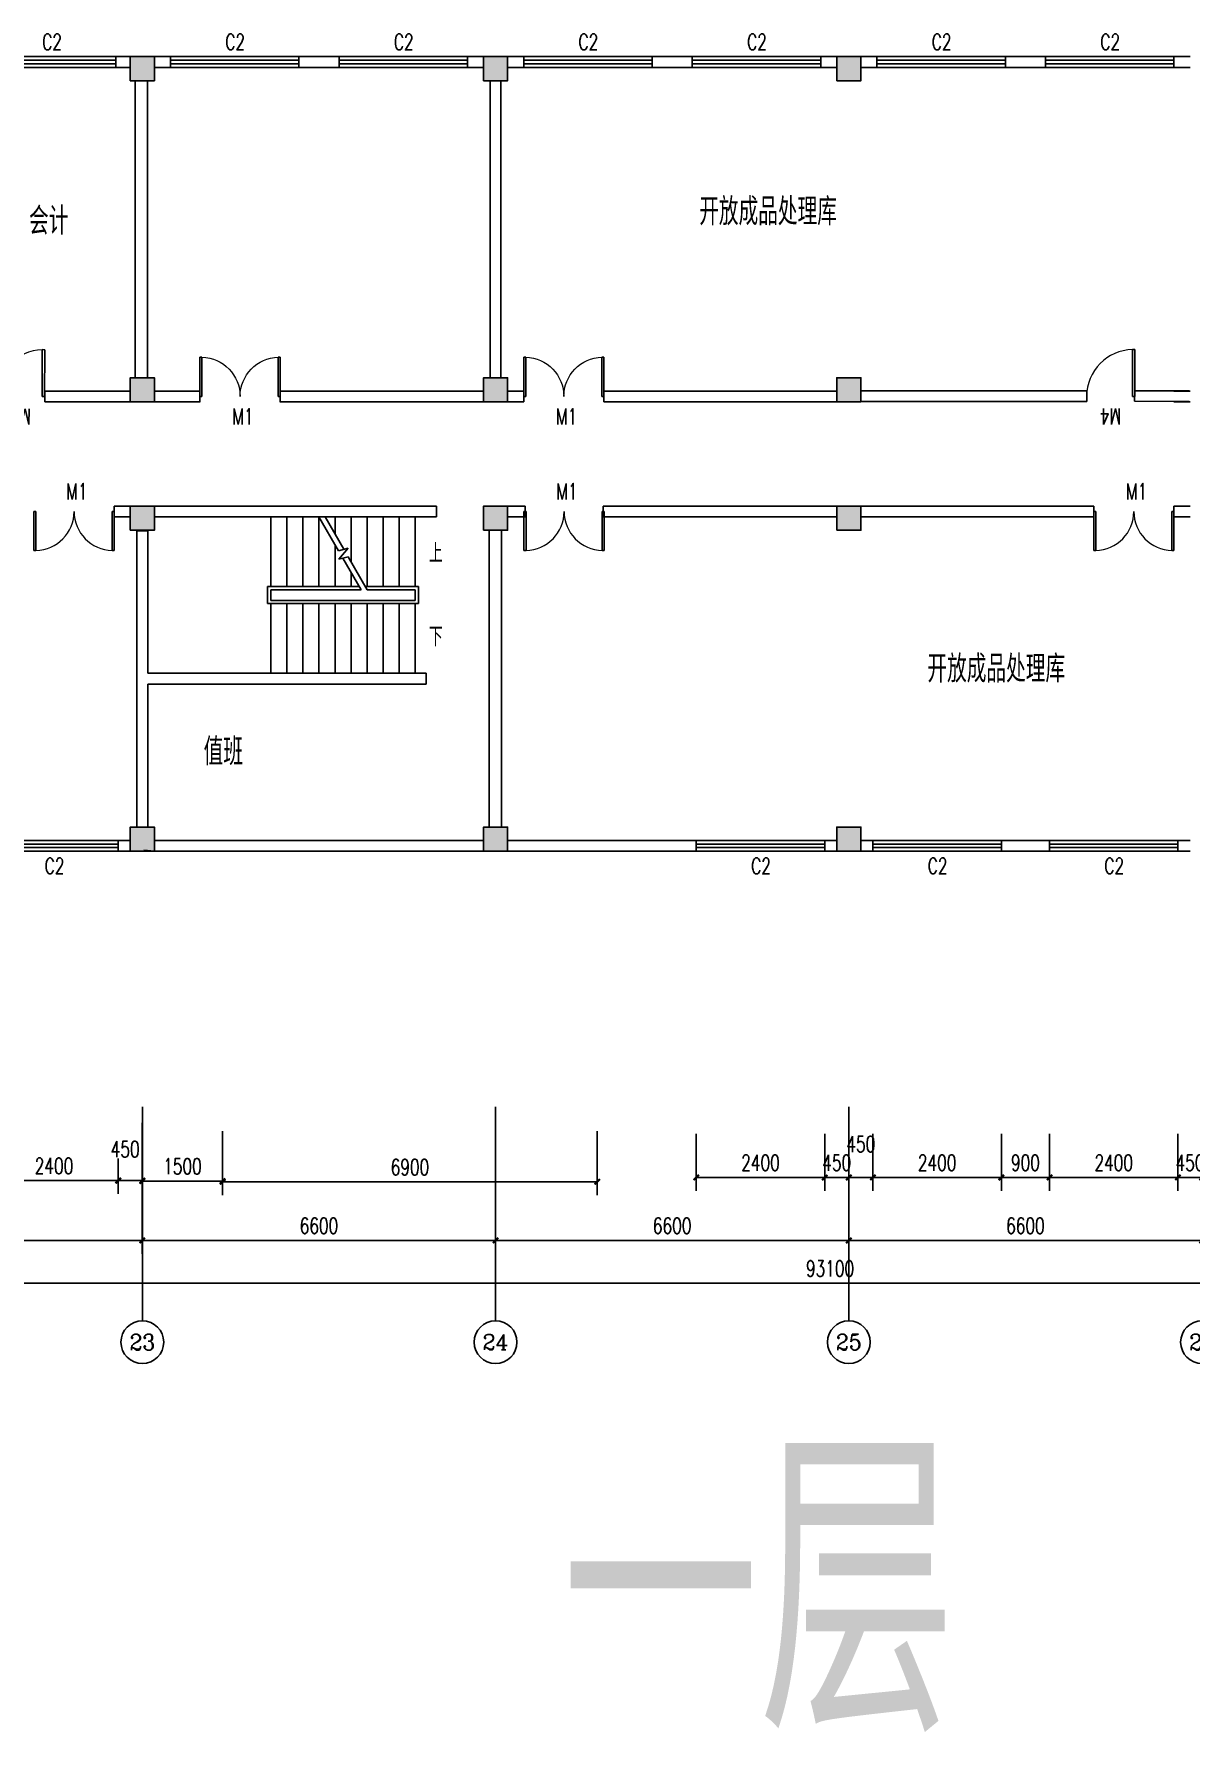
# Model space of a CAD drawing. Header units: millimetres. Extents: x 325 to 114631, y 449 to 32936.
# Drawn here: x 37800 to 59400, y 449 to 32184 of the extents above; entities that cross this region are included whole.
import ezdxf
from ezdxf.enums import TextEntityAlignment as Align

# ---------------------------------------------------------------- set-up
doc = ezdxf.new("R2010")
doc.units = ezdxf.units.MM
for name, color, linetype in [('AXIS', 3, 'Continuous'), ('AXIS_TEXT', 7, 'Continuous'), ('COLUMN', 9, 'Continuous'), ('DIM_SYMB', 3, 'Continuous'), ('PUB_DIM', 3, 'Continuous'), ('PUB_TEXT', 7, 'Continuous'), ('STAIR', 2, 'Continuous'), ('WALL', 9, 'Continuous'), ('WINDOW', 4, 'Continuous'), ('WINDOW_TEXT', 7, 'Continuous')]:
    doc.layers.add(name, color=color, linetype=linetype)
doc.styles.add('_TCH_AXIS', font='COMPLEX', dxfattribs={"bigfont": 'GBCBIG'})
doc.styles.add('_TCH_DIM', font='SIMPLEX', dxfattribs={"bigfont": 'GBCBIG'})
doc.styles.add('_TCH_DIM_T3', font='SIMPLEX', dxfattribs={"width": 0.705882, "bigfont": 'GBCBIG'})
doc.styles.add('_TCH_WINDOW', font='SIMPLEX', dxfattribs={"bigfont": 'GBCBIG'})
doc.styles.add('COMPLEX', font='COMPLEX')
doc.styles.get("Standard").update_dxf_attribs({"font": 'txt', "bigfont": 'gbcbig.shx'})
doc.dimstyles.new('_TCH_ARCH&&100', dxfattribs={"dimtxt": 297.5, "dimasz": 100, "dimexe": 250, "dimexo": 300, "dimgap": 126.25, "dimtad": 1, "dimdec": 0, "dimzin": 0, "dimdsep": 46, "dimtxsty": '_TCH_DIM_T3', "dimblk": 'ARCHTICK', "dimcen": 0.09, "dimclrt": 7, "dimazin": 2, "dimtfac": 1, "dimtdec": 0, "dimtix": 1, "dimtmove": 2, "dimatfit": 3, "dimfxl": 1, "dimtolj": 1, "dimtzin": 0, "dimarcsym": 0})

# ---------------------------------------------------------------- blocks, each defined once
blk = doc.blocks.new('_ArchTick')
at = {"color": 0, "linetype": 'ByBlock', "const_width": 0.4}
blk.add_lwpolyline([(-0.5, -0.5), (0.5, 0.5)], dxfattribs=at)
blk = doc.blocks.new('*D108')
at = {"layer": 'Defpoints', "color": 0}
for p in [(36975, 11467), (39375, 11467), (39375, 10755)]:
    blk.add_point(p, dxfattribs=at)
at = {"layer": 'PUB_DIM', "color": 0, "lineweight": -2}
for p, q in [((36975, 11167), (36975, 10505)), ((39375, 11167), (39375, 10505)), ((36975, 10755), (39375, 10755))]:
    blk.add_line(p, q, dxfattribs=at)
at = {"layer": 'PUB_DIM', "color": 0, "lineweight": -2, "xscale": 100, "yscale": 100, "zscale": 100, "rotation": 180}
blk.add_blockref('_ArchTick', (36975, 10755), dxfattribs=at)
at = {"layer": 'PUB_DIM', "color": 0, "lineweight": -2, "xscale": 100, "yscale": 100, "zscale": 100}
blk.add_blockref('_ArchTick', (39375, 10755), dxfattribs=at)
at = {"layer": 'PUB_DIM', "color": 7, "insert": (38175, 11030), "char_height": 297.5, "attachment_point": 5, "style": '_TCH_DIM_T3'}
blk.add_mtext('\\A1;2400', dxfattribs=at)
blk = doc.blocks.new('*D109')
at = {"layer": 'Defpoints', "color": 0}
for p in [(39375, 11467), (39825, 11467), (39825, 10755)]:
    blk.add_point(p, dxfattribs=at)
at = {"layer": 'PUB_DIM', "color": 0, "lineweight": -2}
for p, q in [((39375, 11167), (39375, 10505)), ((39825, 11167), (39825, 10505)), ((39375, 10755), (39825, 10755))]:
    blk.add_line(p, q, dxfattribs=at)
at = {"layer": 'PUB_DIM', "color": 0, "lineweight": -2, "xscale": 100, "yscale": 100, "zscale": 100, "rotation": 180}
blk.add_blockref('_ArchTick', (39375, 10755), dxfattribs=at)
at = {"layer": 'PUB_DIM', "color": 0, "lineweight": -2, "xscale": 100, "yscale": 100, "zscale": 100}
blk.add_blockref('_ArchTick', (39825, 10755), dxfattribs=at)
at = {"layer": 'PUB_DIM', "color": 7, "insert": (39504, 11342), "char_height": 297.5, "attachment_point": 5, "style": '_TCH_DIM_T3'}
blk.add_mtext('\\A1;450', dxfattribs=at)
blk = doc.blocks.new('*D116')
at = {"layer": 'Defpoints', "color": 0}
for p in [(50175, 11929), (52575, 11929), (52575, 10813)]:
    blk.add_point(p, dxfattribs=at)
at = {"layer": 'PUB_DIM', "color": 0, "lineweight": -2}
for p, q in [((50175, 11629), (50175, 10563)), ((52575, 11629), (52575, 10563)), ((50175, 10813), (52575, 10813))]:
    blk.add_line(p, q, dxfattribs=at)
at = {"layer": 'PUB_DIM', "color": 0, "lineweight": -2, "xscale": 100, "yscale": 100, "zscale": 100, "rotation": 180}
blk.add_blockref('_ArchTick', (50175, 10813), dxfattribs=at)
at = {"layer": 'PUB_DIM', "color": 0, "lineweight": -2, "xscale": 100, "yscale": 100, "zscale": 100}
blk.add_blockref('_ArchTick', (52575, 10813), dxfattribs=at)
at = {"layer": 'PUB_DIM', "color": 7, "insert": (51375, 11088), "char_height": 297.5, "attachment_point": 5, "style": '_TCH_DIM_T3'}
blk.add_mtext('\\A1;2400', dxfattribs=at)
blk = doc.blocks.new('*D117')
at = {"layer": 'Defpoints', "color": 0}
for p in [(52575, 11929), (53025, 11929), (53025, 10813)]:
    blk.add_point(p, dxfattribs=at)
at = {"layer": 'PUB_DIM', "color": 0, "lineweight": -2}
for p, q in [((52575, 11629), (52575, 10563)), ((53025, 11629), (53025, 10563)), ((52575, 10813), (52475, 10813)), ((52575, 10813), (53025, 10813)), ((53025, 10813), (53125, 10813))]:
    blk.add_line(p, q, dxfattribs=at)
at = {"layer": 'PUB_DIM', "color": 0, "lineweight": -2, "xscale": 100, "yscale": 100, "zscale": 100}
blk.add_blockref('_ArchTick', (52575, 10813), dxfattribs=at)
at = {"layer": 'PUB_DIM', "color": 0, "lineweight": -2, "xscale": 100, "yscale": 100, "zscale": 100, "rotation": 180}
blk.add_blockref('_ArchTick', (53025, 10813), dxfattribs=at)
at = {"layer": 'PUB_DIM', "color": 7, "insert": (52800, 11088), "char_height": 297.5, "attachment_point": 5, "style": '_TCH_DIM_T3'}
blk.add_mtext('\\A1;450', dxfattribs=at)
blk = doc.blocks.new('*D118')
at = {"layer": 'Defpoints', "color": 0}
for p in [(53025, 11929), (53475, 11929), (53475, 10813)]:
    blk.add_point(p, dxfattribs=at)
at = {"layer": 'PUB_DIM', "color": 0, "lineweight": -2}
for p, q in [((53025, 11629), (53025, 10563)), ((53475, 11629), (53475, 10563)), ((53025, 10813), (53475, 10813))]:
    blk.add_line(p, q, dxfattribs=at)
at = {"layer": 'PUB_DIM', "color": 0, "lineweight": -2, "xscale": 100, "yscale": 100, "zscale": 100, "rotation": 180}
blk.add_blockref('_ArchTick', (53025, 10813), dxfattribs=at)
at = {"layer": 'PUB_DIM', "color": 0, "lineweight": -2, "xscale": 100, "yscale": 100, "zscale": 100}
blk.add_blockref('_ArchTick', (53475, 10813), dxfattribs=at)
at = {"layer": 'PUB_DIM', "color": 7, "insert": (53250, 11438), "char_height": 297.5, "attachment_point": 5, "style": '_TCH_DIM_T3'}
blk.add_mtext('\\A1;450', dxfattribs=at)
blk = doc.blocks.new('*D119')
at = {"layer": 'Defpoints', "color": 0}
for p in [(53475, 11929), (55875, 11929), (55875, 10813)]:
    blk.add_point(p, dxfattribs=at)
at = {"layer": 'PUB_DIM', "color": 0, "lineweight": -2}
for p, q in [((53475, 11629), (53475, 10563)), ((55875, 11629), (55875, 10563)), ((53475, 10813), (55875, 10813))]:
    blk.add_line(p, q, dxfattribs=at)
at = {"layer": 'PUB_DIM', "color": 0, "lineweight": -2, "xscale": 100, "yscale": 100, "zscale": 100, "rotation": 180}
blk.add_blockref('_ArchTick', (53475, 10813), dxfattribs=at)
at = {"layer": 'PUB_DIM', "color": 0, "lineweight": -2, "xscale": 100, "yscale": 100, "zscale": 100}
blk.add_blockref('_ArchTick', (55875, 10813), dxfattribs=at)
at = {"layer": 'PUB_DIM', "color": 7, "insert": (54675, 11088), "char_height": 297.5, "attachment_point": 5, "style": '_TCH_DIM_T3'}
blk.add_mtext('\\A1;2400', dxfattribs=at)
blk = doc.blocks.new('*D120')
at = {"layer": 'Defpoints', "color": 0}
for p in [(55875, 11929), (56775, 11929), (56775, 10813)]:
    blk.add_point(p, dxfattribs=at)
at = {"layer": 'PUB_DIM', "color": 0, "lineweight": -2}
for p, q in [((55875, 11629), (55875, 10563)), ((56775, 11629), (56775, 10563)), ((55875, 10813), (56775, 10813))]:
    blk.add_line(p, q, dxfattribs=at)
at = {"layer": 'PUB_DIM', "color": 0, "lineweight": -2, "xscale": 100, "yscale": 100, "zscale": 100, "rotation": 180}
blk.add_blockref('_ArchTick', (55875, 10813), dxfattribs=at)
at = {"layer": 'PUB_DIM', "color": 0, "lineweight": -2, "xscale": 100, "yscale": 100, "zscale": 100}
blk.add_blockref('_ArchTick', (56775, 10813), dxfattribs=at)
at = {"layer": 'PUB_DIM', "color": 7, "insert": (56325, 11088), "char_height": 297.5, "attachment_point": 5, "style": '_TCH_DIM_T3'}
blk.add_mtext('\\A1;900', dxfattribs=at)
blk = doc.blocks.new('*D121')
at = {"layer": 'Defpoints', "color": 0}
for p in [(56775, 11929), (59175, 11929), (59175, 10813)]:
    blk.add_point(p, dxfattribs=at)
at = {"layer": 'PUB_DIM', "color": 0, "lineweight": -2}
for p, q in [((56775, 11629), (56775, 10563)), ((59175, 11629), (59175, 10563)), ((56775, 10813), (59175, 10813))]:
    blk.add_line(p, q, dxfattribs=at)
at = {"layer": 'PUB_DIM', "color": 0, "lineweight": -2, "xscale": 100, "yscale": 100, "zscale": 100, "rotation": 180}
blk.add_blockref('_ArchTick', (56775, 10813), dxfattribs=at)
at = {"layer": 'PUB_DIM', "color": 0, "lineweight": -2, "xscale": 100, "yscale": 100, "zscale": 100}
blk.add_blockref('_ArchTick', (59175, 10813), dxfattribs=at)
at = {"layer": 'PUB_DIM', "color": 7, "insert": (57975, 11088), "char_height": 297.5, "attachment_point": 5, "style": '_TCH_DIM_T3'}
blk.add_mtext('\\A1;2400', dxfattribs=at)
blk = doc.blocks.new('*D122')
at = {"layer": 'Defpoints', "color": 0}
for p in [(59175, 11929), (59625, 11929), (59625, 10813)]:
    blk.add_point(p, dxfattribs=at)
at = {"layer": 'PUB_DIM', "color": 0, "lineweight": -2}
for p, q in [((59175, 11629), (59175, 10563)), ((59625, 11629), (59625, 10563)), ((59175, 10813), (59075, 10813)), ((59175, 10813), (59625, 10813)), ((59625, 10813), (59725, 10813))]:
    blk.add_line(p, q, dxfattribs=at)
at = {"layer": 'PUB_DIM', "color": 0, "lineweight": -2, "xscale": 100, "yscale": 100, "zscale": 100}
blk.add_blockref('_ArchTick', (59175, 10813), dxfattribs=at)
at = {"layer": 'PUB_DIM', "color": 0, "lineweight": -2, "xscale": 100, "yscale": 100, "zscale": 100, "rotation": 180}
blk.add_blockref('_ArchTick', (59625, 10813), dxfattribs=at)
at = {"layer": 'PUB_DIM', "color": 7, "insert": (59400, 11088), "char_height": 297.5, "attachment_point": 5, "style": '_TCH_DIM_T3'}
blk.add_mtext('\\A1;450', dxfattribs=at)
blk = doc.blocks.new('*D143')
at = {"layer": 'Defpoints', "color": 0}
for p in [(41325, 11978), (48325, 11978), (48325, 10731)]:
    blk.add_point(p, dxfattribs=at)
at = {"layer": 'PUB_DIM', "color": 0, "lineweight": -2}
for p, q in [((41325, 11678), (41325, 10481)), ((48325, 11678), (48325, 10481)), ((41325, 10731), (48325, 10731))]:
    blk.add_line(p, q, dxfattribs=at)
at = {"layer": 'PUB_DIM', "color": 0, "lineweight": -2, "xscale": 100, "yscale": 100, "zscale": 100, "rotation": 180}
blk.add_blockref('_ArchTick', (41325, 10731), dxfattribs=at)
at = {"layer": 'PUB_DIM', "color": 0, "lineweight": -2, "xscale": 100, "yscale": 100, "zscale": 100}
blk.add_blockref('_ArchTick', (48325, 10731), dxfattribs=at)
at = {"layer": 'PUB_DIM', "color": 7, "insert": (44825, 11006), "char_height": 297.5, "attachment_point": 5, "style": '_TCH_DIM_T3'}
blk.add_mtext('\\A1;6900', dxfattribs=at)
blk = doc.blocks.new('*D144')
at = {"layer": 'Defpoints', "color": 0}
for p in [(39825, 11847), (41325, 11847), (41325, 10747)]:
    blk.add_point(p, dxfattribs=at)
at = {"layer": 'PUB_DIM', "color": 0, "lineweight": -2}
for p, q in [((39825, 11547), (39825, 10497)), ((41325, 11547), (41325, 10497)), ((39825, 10747), (41325, 10747))]:
    blk.add_line(p, q, dxfattribs=at)
at = {"layer": 'PUB_DIM', "color": 0, "lineweight": -2, "xscale": 100, "yscale": 100, "zscale": 100, "rotation": 180}
blk.add_blockref('_ArchTick', (39825, 10747), dxfattribs=at)
at = {"layer": 'PUB_DIM', "color": 0, "lineweight": -2, "xscale": 100, "yscale": 100, "zscale": 100}
blk.add_blockref('_ArchTick', (41325, 10747), dxfattribs=at)
at = {"layer": 'PUB_DIM', "color": 7, "insert": (40575, 11022), "char_height": 297.5, "attachment_point": 5, "style": '_TCH_DIM_T3'}
blk.add_mtext('\\A1;1500', dxfattribs=at)
blk = doc.blocks.new('*D158')
at = {"layer": 'AXIS', "color": 0, "lineweight": -2}
for p, q in [((33225, 11836), (33225, 9386)), ((39825, 11836), (39825, 9386)), ((33225, 9636), (39825, 9636))]:
    blk.add_line(p, q, dxfattribs=at)
at = {"layer": 'Defpoints', "color": 0}
for p in [(33225, 12136), (39825, 12136), (39825, 9636)]:
    blk.add_point(p, dxfattribs=at)
at = {"layer": 'AXIS', "color": 0, "lineweight": -2, "xscale": 100, "yscale": 100, "zscale": 100, "rotation": 180}
blk.add_blockref('_ArchTick', (33225, 9636), dxfattribs=at)
at = {"layer": 'AXIS', "color": 0, "lineweight": -2, "xscale": 100, "yscale": 100, "zscale": 100}
blk.add_blockref('_ArchTick', (39825, 9636), dxfattribs=at)
at = {"layer": 'AXIS', "color": 7, "insert": (36525, 9911), "char_height": 297.5, "attachment_point": 5, "style": '_TCH_DIM_T3'}
blk.add_mtext('\\A1;6600', dxfattribs=at)
blk = doc.blocks.new('*D159')
at = {"layer": 'AXIS', "color": 0, "lineweight": -2}
for p, q in [((39825, 11836), (39825, 9386)), ((46425, 11836), (46425, 9386)), ((39825, 9636), (46425, 9636))]:
    blk.add_line(p, q, dxfattribs=at)
at = {"layer": 'Defpoints', "color": 0}
for p in [(39825, 12136), (46425, 12136), (46425, 9636)]:
    blk.add_point(p, dxfattribs=at)
at = {"layer": 'AXIS', "color": 0, "lineweight": -2, "xscale": 100, "yscale": 100, "zscale": 100, "rotation": 180}
blk.add_blockref('_ArchTick', (39825, 9636), dxfattribs=at)
at = {"layer": 'AXIS', "color": 0, "lineweight": -2, "xscale": 100, "yscale": 100, "zscale": 100}
blk.add_blockref('_ArchTick', (46425, 9636), dxfattribs=at)
at = {"layer": 'AXIS', "color": 7, "insert": (43125, 9911), "char_height": 297.5, "attachment_point": 5, "style": '_TCH_DIM_T3'}
blk.add_mtext('\\A1;6600', dxfattribs=at)
blk = doc.blocks.new('*D160')
at = {"layer": 'AXIS', "color": 0, "lineweight": -2}
for p, q in [((46425, 11836), (46425, 9386)), ((53025, 11836), (53025, 9386)), ((46425, 9636), (53025, 9636))]:
    blk.add_line(p, q, dxfattribs=at)
at = {"layer": 'Defpoints', "color": 0}
for p in [(46425, 12136), (53025, 12136), (53025, 9636)]:
    blk.add_point(p, dxfattribs=at)
at = {"layer": 'AXIS', "color": 0, "lineweight": -2, "xscale": 100, "yscale": 100, "zscale": 100, "rotation": 180}
blk.add_blockref('_ArchTick', (46425, 9636), dxfattribs=at)
at = {"layer": 'AXIS', "color": 0, "lineweight": -2, "xscale": 100, "yscale": 100, "zscale": 100}
blk.add_blockref('_ArchTick', (53025, 9636), dxfattribs=at)
at = {"layer": 'AXIS', "color": 7, "insert": (49725, 9911), "char_height": 297.5, "attachment_point": 5, "style": '_TCH_DIM_T3'}
blk.add_mtext('\\A1;6600', dxfattribs=at)
blk = doc.blocks.new('*D161')
at = {"layer": 'AXIS', "color": 0, "lineweight": -2}
for p, q in [((53025, 11836), (53025, 9386)), ((59625, 11836), (59625, 9386)), ((53025, 9636), (59625, 9636))]:
    blk.add_line(p, q, dxfattribs=at)
at = {"layer": 'Defpoints', "color": 0}
for p in [(53025, 12136), (59625, 12136), (59625, 9636)]:
    blk.add_point(p, dxfattribs=at)
at = {"layer": 'AXIS', "color": 0, "lineweight": -2, "xscale": 100, "yscale": 100, "zscale": 100, "rotation": 180}
blk.add_blockref('_ArchTick', (53025, 9636), dxfattribs=at)
at = {"layer": 'AXIS', "color": 0, "lineweight": -2, "xscale": 100, "yscale": 100, "zscale": 100}
blk.add_blockref('_ArchTick', (59625, 9636), dxfattribs=at)
at = {"layer": 'AXIS', "color": 7, "insert": (56325, 9911), "char_height": 297.5, "attachment_point": 5, "style": '_TCH_DIM_T3'}
blk.add_mtext('\\A1;6600', dxfattribs=at)
blk = doc.blocks.new('*D168')
at = {"layer": 'AXIS', "color": 0, "lineweight": -2}
for p, q in [((6125, 11836), (6125, 8586)), ((99225, 11836), (99225, 8586)), ((6125, 8836), (99225, 8836))]:
    blk.add_line(p, q, dxfattribs=at)
at = {"layer": 'Defpoints', "color": 0}
for p in [(6125, 12136), (99225, 12136), (99225, 8836)]:
    blk.add_point(p, dxfattribs=at)
at = {"layer": 'AXIS', "color": 0, "lineweight": -2, "xscale": 100, "yscale": 100, "zscale": 100, "rotation": 180}
blk.add_blockref('_ArchTick', (6125, 8836), dxfattribs=at)
at = {"layer": 'AXIS', "color": 0, "lineweight": -2, "xscale": 100, "yscale": 100, "zscale": 100}
blk.add_blockref('_ArchTick', (99225, 8836), dxfattribs=at)
at = {"layer": 'AXIS', "color": 7, "insert": (52675, 9111), "char_height": 297.5, "attachment_point": 5, "style": '_TCH_DIM_T3'}
blk.add_mtext('\\A1;93100', dxfattribs=at)
blk = doc.blocks.new('_FZHK')
blk.add_lwpolyline([(-0.5, -0.5), (0.5, -0.5), (0.5, 0.5), (-0.5, 0.5)], close=True)
blk = doc.blocks.new('_AXISO')
blk.add_circle((0, 0), 0.5)
at = {"layer": 'AXIS_TEXT', "style": 'COMPLEX', "width": 1.041667}
blk.add_attdef('A', text='', height=0.56, dxfattribs=at).set_placement((-0.25, -0.28), (0.25, -0.28), align=Align.FIT)
blk = doc.blocks.new('$DorLib2D$00000002')
for p, q in [((-0.5, 0), (-0.5, 0.4875)), ((-0.475, 0.4875), (-0.5, 0.4875)), ((-0.475, 0), (-0.475, 0.4875)), ((0.475, 0), (0.475, 0.4875)), ((0.475, 0.4875), (0.5, 0.4875)), ((0.5, 0), (0.5, 0.4875)), ((-0.5, 0), (-0.475, 0)), ((0.5, 0), (0.475, 0))]:
    blk.add_line(p, q)
at = {"lineweight": 13}
for centre, start, end in [((-0.4875, 0), 0, 88.53072), ((0.4875, 0), 91.46928, 180)]:
    blk.add_arc(centre, 0.4875, start, end, dxfattribs=at)
blk = doc.blocks.new('$TCHSYS$WIN2D')
for p, q in [((-0.5, 0.5), (0.5, 0.5)), ((-0.5, 0.5), (-0.5, -0.5)), ((0.5, 0.5), (0.5, -0.5)), ((0.5, 0.167), (-0.5, 0.167)), ((0.5, -0.167), (-0.5, -0.167)), ((-0.5, -0.5), (0.5, -0.5))]:
    blk.add_line(p, q)
blk = doc.blocks.new('$DorLib2D$00000001')
for p, q in [((0.45, 0.975), (0.5, 0.975)), ((0.45, 0), (0.45, 0.975)), ((0.5, 0), (0.5, 0.975)), ((0.5, 0), (0.45, 0))]:
    blk.add_line(p, q)
at = {"lineweight": 13}
blk.add_arc((0.475, 0), 0.975, 91.4693, 180, dxfattribs=at)

msp = doc.modelspace()

# ---------------------------------------------------------------- hatches: boundary and pattern name
h = msp.add_hatch(color=256)
h.paths.add_polyline_path([(39825.4, 31760.6), (39600.4, 31760.6), (39600.4, 31535.6), (39825.4, 31535.6)])
h.paths.add_polyline_path([(39825.4, 31535.6), (40050.4, 31535.6), (40050.4, 31760.6), (39825.4, 31760.6)])
h.paths.add_polyline_path([(39825.4, 31310.6), (40050.4, 31310.6), (40050.4, 31535.6), (39825.4, 31535.6)])
h.paths.add_polyline_path([(39825.4, 31535.6), (39600.4, 31535.6), (39600.4, 31310.6), (39825.4, 31310.6)])
h.paths.add_polyline_path([(39825.4, 25535.6), (39600.4, 25535.6), (39600.4, 25310.6), (39825.4, 25310.6)])
h.paths.add_polyline_path([(39825.4, 25535.6), (39825.4, 25310.6), (40050.4, 25310.6), (40050.4, 25535.6)])
h.paths.add_polyline_path([(40050.4, 25535.6), (40050.4, 25760.6), (39825.4, 25760.6), (39825.4, 25535.6)])
h.paths.add_polyline_path([(39825.4, 25760.6), (39600.4, 25760.6), (39600.4, 25535.6), (39825.4, 25535.6)])
h.paths.add_polyline_path([(39825.4, 17360.6), (39825.4, 16910.6), (40050.4, 16910.6), (40050.4, 17360.6)])
h.paths.add_polyline_path([(39600.4, 17360.6), (39600.4, 16910.6), (39825.4, 16910.6), (39825.4, 17360.6)])
h = msp.add_hatch(color=256)
h.paths.add_polyline_path([(46425.4, 31760.6), (46200.4, 31760.6), (46200.4, 31535.6), (46425.4, 31535.6)])
h.paths.add_polyline_path([(46425.4, 31535.6), (46650.4, 31535.6), (46650.4, 31760.6), (46425.4, 31760.6)])
h.paths.add_polyline_path([(46425.4, 31310.6), (46650.4, 31310.6), (46650.4, 31535.6), (46425.4, 31535.6)])
h.paths.add_polyline_path([(46425.4, 31535.6), (46200.4, 31535.6), (46200.4, 31310.6), (46425.4, 31310.6)])
h.paths.add_polyline_path([(46425.4, 25535.6), (46200.4, 25535.6), (46200.4, 25310.6), (46425.4, 25310.6)])
h.paths.add_polyline_path([(46425.4, 25535.6), (46425.4, 25310.6), (46650.4, 25310.6), (46650.4, 25535.6)])
h.paths.add_polyline_path([(46650.4, 25535.6), (46650.4, 25760.6), (46425.4, 25760.6), (46425.4, 25535.6)])
h.paths.add_polyline_path([(46425.4, 25760.6), (46200.4, 25760.6), (46200.4, 25535.6), (46425.4, 25535.6)])
h.paths.add_polyline_path([(46425.4, 17360.6), (46425.4, 16910.6), (46650.4, 16910.6), (46650.4, 17360.6)])
h.paths.add_polyline_path([(46200.4, 17360.6), (46200.4, 16910.6), (46425.4, 16910.6), (46425.4, 17360.6)])
h = msp.add_hatch(color=256)
h.paths.add_polyline_path([(53025.4, 31760.6), (52800.4, 31760.6), (52800.4, 31535.6), (53025.4, 31535.6)])
h.paths.add_polyline_path([(53025.4, 31535.6), (53250.4, 31535.6), (53250.4, 31760.6), (53025.4, 31760.6)])
h.paths.add_polyline_path([(53025.4, 31310.6), (53250.4, 31310.6), (53250.4, 31535.6), (53025.4, 31535.6)])
h.paths.add_polyline_path([(53025.4, 31535.6), (52800.4, 31535.6), (52800.4, 31310.6), (53025.4, 31310.6)])
h.paths.add_polyline_path([(53025.4, 25535.6), (52800.4, 25535.6), (52800.4, 25310.6), (53025.4, 25310.6)])
h.paths.add_polyline_path([(53025.4, 25535.6), (53025.4, 25310.6), (53250.4, 25310.6), (53250.4, 25535.6)])
h.paths.add_polyline_path([(53250.4, 25535.6), (53250.4, 25760.6), (53025.4, 25760.6), (53025.4, 25535.6)])
h.paths.add_polyline_path([(53025.4, 25760.6), (52800.4, 25760.6), (52800.4, 25535.6), (53025.4, 25535.6)])
h.paths.add_polyline_path([(53025.4, 17360.6), (53025.4, 16910.6), (53250.4, 16910.6), (53250.4, 17360.6)])
h.paths.add_polyline_path([(52800.4, 17360.6), (52800.4, 16910.6), (53025.4, 16910.6), (53025.4, 17360.6)])
h = msp.add_hatch(color=256)
h.paths.add_polyline_path([(39825.4, 23360.6), (39600.4, 23360.6), (39600.4, 23135.6), (39825.4, 23135.6)])
h.paths.add_polyline_path([(40050.4, 23360.6), (39825.4, 23360.6), (39825.4, 23135.6), (40050.4, 23135.6)])
h.paths.add_polyline_path([(40050.4, 23135.6), (39825.4, 23135.6), (39825.4, 22910.6), (40050.4, 22910.6)])
h.paths.add_polyline_path([(39825.4, 23135.6), (39600.4, 23135.6), (39600.4, 22910.6), (39825.4, 22910.6)])
h = msp.add_hatch(color=256)
h.paths.add_polyline_path([(46425.4, 23360.6), (46200.4, 23360.6), (46200.4, 23135.6), (46425.4, 23135.6)])
h.paths.add_polyline_path([(46650.4, 23360.6), (46425.4, 23360.6), (46425.4, 23135.6), (46650.4, 23135.6)])
h.paths.add_polyline_path([(46650.4, 23135.6), (46425.4, 23135.6), (46425.4, 22910.6), (46650.4, 22910.6)])
h.paths.add_polyline_path([(46425.4, 23135.6), (46200.4, 23135.6), (46200.4, 22910.6), (46425.4, 22910.6)])
h = msp.add_hatch(color=256)
h.paths.add_polyline_path([(53025.4, 23360.6), (52800.4, 23360.6), (52800.4, 23135.6), (53025.4, 23135.6)])
h.paths.add_polyline_path([(53250.4, 23360.6), (53025.4, 23360.6), (53025.4, 23135.6), (53250.4, 23135.6)])
h.paths.add_polyline_path([(53250.4, 23135.6), (53025.4, 23135.6), (53025.4, 22910.6), (53250.4, 22910.6)])
h.paths.add_polyline_path([(53025.4, 23135.6), (52800.4, 23135.6), (52800.4, 22910.6), (53025.4, 22910.6)])

# ---------------------------------------------------------------- linework, layer by layer
for p, q in [((43325.4, 31560.6), (43525.4, 31560.6)), ((40050.4, 16910.6), (39850.4, 16910.6)), ((40050.4, 16910.6), (39851.6, 16932))]:
    msp.add_line(p, q)
at = {"layer": 'AXIS'}
for p, q in [((39825.4, 12135.6), (39825.4, 8135.6)), ((46425.4, 12135.6), (46425.4, 8135.6)), ((53025.4, 12135.6), (53025.4, 8135.6))]:
    msp.add_line(p, q, dxfattribs=at)
at = {"layer": 'DIM_SYMB'}
for points in [[(45075.4, 20917.1, 0, 0, 0), (41075.4, 20917.1, 0, 0, 0), (41075.4, 22479.1, 0, 0, 0), (43125.4, 22479.1, 80, 0, 0), (43425.4, 22479.1, 0, 0, 0)], [(45075.4, 22479.1, 0, 0, 0), (44025.4, 22479.1, 80, 0, 0), (43725.4, 22479.1, 0, 0, 0)]]:
    msp.add_lwpolyline(points, format="xyseb", dxfattribs=at)
at = {"layer": 'STAIR'}
for p, q in [((39925.4, 22910.6), (39925.4, 20235.6)), ((42225.4, 23160.6), (40050.4, 23160.6)), ((43124.2, 23160.6), (42225.4, 23160.6)), ((42225.4, 21857.6), (42225.4, 23160.6)), ((42225.4, 21857.6), (42225.4, 23160.6)), ((42525.4, 21857.6), (42525.4, 23160.6)), ((42825.4, 21857.6), (42825.4, 23160.6)), ((43490.5, 22526.2), (43124.2, 23160.6)), ((43125.4, 21857.6), (43125.4, 23158.5)), ((44925.4, 23160.6), (43239.7, 23160.6)), ((43590.5, 22553), (43239.7, 23160.6)), ((43425.4, 22838.9), (43425.4, 23160.6)), ((43725.4, 22319.3), (43725.4, 23160.6)), ((44025.4, 21857.6), (44025.4, 23160.6)), ((44325.4, 21857.6), (44325.4, 23160.6)), ((44625.4, 21857.6), (44625.4, 23160.6)), ((44925.4, 21857.6), (44925.4, 23160.6)), ((43425.4, 21857.6), (43425.4, 22638.9)), ((43670.9, 22574.5), (43490.5, 22526.2)), ((43498, 22368.5), (43670.9, 22574.5)), ((43670.4, 22414.7), (43498, 22368.5)), ((43911.2, 21797.6), (43570.4, 22387.9)), ((44026.6, 21797.6), (43670.4, 22414.7)), ((43725.4, 21857.6), (43725.4, 22119.3)), ((43876.5, 21857.6), (42165.4, 21857.6)), ((42165.4, 21857.6), (42165.4, 21538.6)), ((43911.2, 21797.6), (42225.4, 21797.6)), ((43911.2, 21797.6), (42225.4, 21797.6)), ((42225.4, 21797.6), (42225.4, 21598.6)), ((42225.4, 21598.6), (42225.4, 21797.6)), ((42225.4, 21598.6), (44925.4, 21598.6)), ((42225.4, 21598.6), (44925.4, 21598.6)), ((44985.4, 21857.6), (43992, 21857.6)), ((44925.4, 21797.6), (44026.6, 21797.6)), ((44925.4, 21797.6), (44026.6, 21797.6)), ((44925.4, 21598.6), (44925.4, 21797.6)), ((44925.4, 21797.6), (44925.4, 21598.6)), ((44985.4, 21538.6), (44985.4, 21857.6)), ((42165.4, 21538.6), (44985.4, 21538.6)), ((42225.4, 21538.6), (42225.4, 20235.6)), ((42225.4, 20235.6), (42225.4, 21538.6)), ((42525.4, 21538.6), (42525.4, 20235.6)), ((42825.4, 21538.6), (42825.4, 20235.6)), ((43125.4, 21538.6), (43125.4, 20235.6)), ((43425.4, 21538.6), (43425.4, 20235.6)), ((43725.4, 21538.6), (43725.4, 20235.6)), ((44025.4, 21538.6), (44025.4, 20235.6)), ((44325.4, 21538.6), (44325.4, 20235.6)), ((44625.4, 21538.6), (44625.4, 20235.6)), ((44925.4, 21538.6), (44925.4, 20235.6)), ((39925.4, 20235.6), (42225.4, 20235.6)), ((42225.4, 20235.6), (44925.4, 20235.6))]:
    msp.add_line(p, q, dxfattribs=at)
at = {"layer": 'WALL'}
for p, q in [((39600.4, 31760.6), (39330.2, 31760.6)), ((39330.2, 31760.6), (39330.2, 31560.6)), ((40350.4, 31760.6), (40050.4, 31760.6)), ((40350.4, 31560.6), (40350.4, 31760.6)), ((43425.4, 31760.6), (42750.4, 31760.6)), ((42750.4, 31760.6), (42750.4, 31560.6)), ((43425.4, 31760.6), (46200.4, 31760.6)), ((46950.4, 31760.6), (46650.4, 31760.6)), ((46950.4, 31560.6), (46950.4, 31760.6)), ((50100.4, 31760.6), (49350.4, 31760.6)), ((49350.4, 31760.6), (49350.4, 31560.6)), ((50100.4, 31560.6), (50100.4, 31760.6)), ((52800.4, 31760.6), (52500.4, 31760.6)), ((52500.4, 31760.6), (52500.4, 31560.6)), ((53550.4, 31760.6), (53250.4, 31760.6)), ((53550.4, 31560.6), (53550.4, 31760.6)), ((56325.4, 31760.6), (55950.4, 31760.6)), ((55950.4, 31760.6), (55950.4, 31560.6)), ((56700.4, 31760.6), (56325.4, 31760.6)), ((56700.4, 31560.6), (56700.4, 31760.6)), ((59400.4, 31760.6), (59100.4, 31760.6)), ((59100.4, 31760.6), (59100.4, 31560.6)), ((39330.2, 31560.6), (39600.4, 31560.6)), ((40050.4, 31560.6), (40350.4, 31560.6)), ((42750.4, 31560.6), (43325.4, 31560.6)), ((43525.4, 31560.6), (46200.4, 31560.6)), ((46650.4, 31560.6), (46950.4, 31560.6)), ((49350.4, 31560.6), (50100.4, 31560.6)), ((52500.4, 31560.6), (52800.4, 31560.6)), ((53250.4, 31560.6), (53550.4, 31560.6)), ((55950.4, 31560.6), (56225.4, 31560.6)), ((56225.4, 31560.6), (56700.4, 31560.6)), ((59100.4, 31560.6), (59400.4, 31560.6)), ((39690.6, 25760.6), (39690.6, 31310.6)), ((39922.6, 25760.6), (39922.6, 31310.6)), ((46325.4, 25760.6), (46325.4, 31310.6)), ((46525.4, 25760.6), (46525.4, 31310.6)), ((37999.6, 25510.6), (39600.4, 25510.6)), ((38001.3, 25310.6), (38001.3, 25510.6)), ((40902.4, 25510.6), (40050.4, 25510.6)), ((40902.4, 25310.6), (40902.4, 25510.6)), ((46200.4, 25510.6), (42402.4, 25510.6)), ((42402.4, 25510.6), (42402.4, 25310.6)), ((46950.4, 25510.6), (46650.4, 25510.6)), ((46950.4, 25310.6), (46950.4, 25510.6)), ((52800.4, 25510.6), (48450.4, 25510.6)), ((48450.4, 25510.6), (48450.4, 25310.6)), ((53246.4, 25516.2), (57472.9, 25514.4)), ((57469.7, 25314.4), (57472.9, 25514.4)), ((58365.5, 25322.5), (58371.1, 25514.4)), ((58371.1, 25514.4), (59384.6, 25514.4)), ((59400.4, 25510.6), (59100.4, 25510.6)), ((38001.1, 25310.6), (39600.4, 25310.6)), ((40050.4, 25310.6), (40903, 25310.6)), ((40903, 25310.6), (40050.4, 25310.6)), ((42393.2, 25310.6), (46200.4, 25310.6)), ((46650.4, 25310.6), (46950.4, 25310.6)), ((48450.4, 25310.6), (52800.4, 25310.6)), ((53246.4, 25314.4), (57469.7, 25314.4)), ((58362, 25322.6), (59384.6, 25314.4)), ((59100.4, 25310.6), (59400.4, 25310.6)), ((39600.4, 23360.6), (39300.4, 23360.6)), ((39300.4, 23360.6), (39300.4, 23160.6)), ((40050.4, 23360.6), (45324.1, 23360.6)), ((45318.9, 23160.6), (45318.9, 23360.6)), ((46976.3, 23360.6), (46650.4, 23360.6)), ((46976.3, 23160.6), (46976.3, 23360.6)), ((52800.4, 23360.6), (48436.9, 23360.6)), ((48437.8, 23360.6), (48437.8, 23160.6)), ((57600.4, 23360.6), (53250.4, 23360.6)), ((57600.4, 23160.6), (57600.4, 23360.6)), ((59400.4, 23360.6), (59100.4, 23360.6)), ((59100.4, 23360.6), (59100.4, 23160.6)), ((39300.4, 23160.6), (39600.4, 23160.6)), ((39725.4, 22899.2), (39725.4, 20135.6)), ((39925.4, 22899.2), (39725.4, 22899.2)), ((39925.4, 22899.2), (39925.4, 20235.6)), ((40050.4, 23160.6), (45318.9, 23160.6)), ((46308.5, 17360.6), (46308.5, 22910.6)), ((46538.9, 17360.6), (46538.9, 22910.6)), ((46650.4, 23160.6), (46975.1, 23160.6)), ((48435.6, 23160.6), (52800.4, 23160.6)), ((53250.4, 23160.6), (57600.4, 23160.6)), ((59100.4, 23160.6), (59400.4, 23160.6)), ((39725.4, 20135.6), (39725.4, 17360.6)), ((39925.4, 20235.6), (45127.9, 20235.6)), ((39925.4, 20035.6), (39925.4, 17360.6)), ((39925.4, 20035.6), (45127.9, 20035.6)), ((45127.9, 20035.6), (45127.9, 20235.6)), ((39600.4, 17110.6), (39375.4, 17110.6)), ((39375.4, 17110.6), (39375.4, 16910.6)), ((39375.4, 16910.6), (39600.4, 16910.6)), ((40050.4, 17110.6), (46200.4, 17110.6)), ((40050.4, 16910.6), (46422.8, 16910.6)), ((50175.4, 17110.6), (46650.4, 17110.6)), ((46650.4, 16910.6), (50175.4, 16910.6)), ((50175.4, 16910.6), (50175.4, 17110.6)), ((52800.4, 17110.6), (52575.4, 17110.6)), ((52575.4, 17110.6), (52575.4, 16910.6)), ((52575.4, 16910.6), (52800.4, 16910.6)), ((53475.4, 17110.6), (53250.4, 17110.6)), ((53250.4, 16910.6), (53475.4, 16910.6)), ((53475.4, 16910.6), (53475.4, 17110.6)), ((56775.4, 17110.6), (55875.4, 17110.6)), ((55875.4, 17110.6), (55875.4, 16910.6)), ((55875.4, 16910.6), (56775.4, 16910.6)), ((56775.4, 16910.6), (56775.4, 17110.6)), ((59400.4, 17110.6), (59175.4, 17110.6)), ((59175.4, 17110.6), (59175.4, 16910.6)), ((59175.4, 16910.6), (59400.4, 16910.6))]:
    msp.add_line(p, q, dxfattribs=at)

# ---------------------------------------------------------------- block references
at = {"layer": 'AXIS'}
ref = msp.add_blockref('_AXISO', (39825.4, 7735.6), dxfattribs=dict(at, xscale=800, yscale=800, zscale=800))
ref.add_attrib('A', '23', dxfattribs={"layer": 'AXIS_TEXT', "height": 294.28, "style": '_TCH_AXIS'}).set_placement((39587.2, 7588.4), (40063.7, 7588.4), align=Align.FIT)
ref = msp.add_blockref('_AXISO', (46425.4, 7735.6), dxfattribs=dict(at, xscale=800, yscale=800, zscale=800))
ref.add_attrib('A', '24', dxfattribs={"layer": 'AXIS_TEXT', "height": 288.12, "style": '_TCH_AXIS', "width": 0.972222}).set_placement((46185.3, 7591.5), (46665.5, 7591.5), align=Align.FIT)
ref = msp.add_blockref('_AXISO', (53025.4, 7735.6), dxfattribs=dict(at, xscale=800, yscale=800, zscale=800))
ref.add_attrib('A', '25', dxfattribs={"layer": 'AXIS_TEXT', "height": 294.28, "style": '_TCH_AXIS'}).set_placement((52787.2, 7588.4), (53263.7, 7588.4), align=Align.FIT)
ref = msp.add_blockref('_AXISO', (59625.4, 7735.6), dxfattribs=dict(at, xscale=800, yscale=800, zscale=800))
ref.add_attrib('A', '26', dxfattribs={"layer": 'AXIS_TEXT', "height": 300.65, "style": '_TCH_AXIS', "width": 0.970588}).set_placement((59389.2, 7585.3), (59861.7, 7585.3), align=Align.FIT)
at = {"layer": 'COLUMN', "xscale": 450, "yscale": 450, "zscale": 450}
for p in [(39825.4, 31535.6), (46425.4, 31535.6), (53025.4, 31535.6), (39825.4, 25535.6), (46425.4, 25535.6), (53025.4, 25535.6), (39825.4, 23135.6), (46425.4, 23135.6), (53025.4, 23135.6), (39825.4, 17135.6), (46425.4, 17135.6), (53025.4, 17135.6)]:
    msp.add_blockref('_FZHK', p, dxfattribs=at)
at = {"layer": 'WINDOW'}
ref = msp.add_blockref('$TCHSYS$WIN2D', (38130.2, 31660.6), dxfattribs=dict(at, xscale=2400, yscale=-200, zscale=2400))
ref.add_attrib('A', 'C2', (37955.2, 31886.8), dxfattribs={"layer": 'WINDOW_TEXT', "height": 297.5, "style": '_TCH_WINDOW', "width": 0.705882})
ref = msp.add_blockref('$TCHSYS$WIN2D', (41550.4, 31660.6), dxfattribs=dict(at, xscale=2400, yscale=-200, zscale=2400))
ref.add_attrib('A', 'C2', (41375.4, 31886.8), dxfattribs={"layer": 'WINDOW_TEXT', "height": 297.5, "style": '_TCH_WINDOW', "width": 0.705882})
ref = msp.add_blockref('$TCHSYS$WIN2D', (44700.4, 31660.6), dxfattribs=dict(at, xscale=2400, yscale=-200, zscale=2400))
ref.add_attrib('A', 'C2', (44525.4, 31886.8), dxfattribs={"layer": 'WINDOW_TEXT', "height": 297.5, "style": '_TCH_WINDOW', "width": 0.705882})
ref = msp.add_blockref('$TCHSYS$WIN2D', (48150.4, 31660.6), dxfattribs=dict(at, xscale=2400, yscale=-200, zscale=2400))
ref.add_attrib('A', 'C2', (47975.4, 31886.8), dxfattribs={"layer": 'WINDOW_TEXT', "height": 297.5, "style": '_TCH_WINDOW', "width": 0.705882})
ref = msp.add_blockref('$TCHSYS$WIN2D', (51300.4, 31660.6), dxfattribs=dict(at, xscale=2400, yscale=-200, zscale=2400))
ref.add_attrib('A', 'C2', (51125.4, 31886.8), dxfattribs={"layer": 'WINDOW_TEXT', "height": 297.5, "style": '_TCH_WINDOW', "width": 0.705882})
ref = msp.add_blockref('$TCHSYS$WIN2D', (54750.4, 31660.6), dxfattribs=dict(at, xscale=2400, yscale=-200, zscale=2400))
ref.add_attrib('A', 'C2', (54575.4, 31886.8), dxfattribs={"layer": 'WINDOW_TEXT', "height": 297.5, "style": '_TCH_WINDOW', "width": 0.705882})
ref = msp.add_blockref('$TCHSYS$WIN2D', (57900.4, 31660.6), dxfattribs=dict(at, xscale=2400, yscale=-200, zscale=2400))
ref.add_attrib('A', 'C2', (57725.4, 31886.8), dxfattribs={"layer": 'WINDOW_TEXT', "height": 297.5, "style": '_TCH_WINDOW', "width": 0.705882})
ref = msp.add_blockref('$DorLib2D$00000001', (37549.4, 25407.6), dxfattribs=dict(at, xscale=899.9999999999767, yscale=900, zscale=900, rotation=359.8699628273938))
ref.add_attrib('A', 'M4', (37743.9, 25180.9), dxfattribs={"layer": 'WINDOW_TEXT', "height": 297.5, "rotation": 179.86996, "style": '_TCH_WINDOW', "width": 0.705882})
ref = msp.add_blockref('$DorLib2D$00000002', (41652.4, 25410.6), dxfattribs=dict(at, xscale=-1500, yscale=1500, zscale=-1500))
ref.add_attrib('A', 'M1', (41507.4, 24886.8), dxfattribs={"layer": 'WINDOW_TEXT', "height": 297.5, "style": '_TCH_WINDOW', "width": 0.705882})
ref = msp.add_blockref('$DorLib2D$00000002', (47700.4, 25410.6), dxfattribs=dict(at, xscale=-1500, yscale=1500, zscale=-1500))
ref.add_attrib('A', 'M1', (47555.4, 24886.8), dxfattribs={"layer": 'WINDOW_TEXT', "height": 297.5, "style": '_TCH_WINDOW', "width": 0.705882})
ref = msp.add_blockref('$DorLib2D$00000001', (57919.9, 25410.1), dxfattribs=dict(at, xscale=899.9999999999769, yscale=900, zscale=900, rotation=359.8699628273938))
ref.add_attrib('A', 'M4', (58114.4, 25183.4), dxfattribs={"layer": 'WINDOW_TEXT', "height": 297.5, "rotation": 179.86996, "style": '_TCH_WINDOW', "width": 0.705882})
ref = msp.add_blockref('$DorLib2D$00000002', (38550.4, 23260.6), dxfattribs=dict(at, xscale=-1500, yscale=-1500, zscale=-1500))
ref.add_attrib('A', 'M1', (38405.4, 23486.8), dxfattribs={"layer": 'WINDOW_TEXT', "height": 297.5, "style": '_TCH_WINDOW', "width": 0.705882})
ref = msp.add_blockref('$DorLib2D$00000002', (47706.1, 23260.6), dxfattribs=dict(at, xscale=-1500, yscale=-1500, zscale=-1500))
ref.add_attrib('A', 'M1', (47561.1, 23486.8), dxfattribs={"layer": 'WINDOW_TEXT', "height": 297.5, "style": '_TCH_WINDOW', "width": 0.705882})
ref = msp.add_blockref('$DorLib2D$00000002', (58350.4, 23260.6), dxfattribs=dict(at, xscale=-1500, yscale=-1500, zscale=-1500))
ref.add_attrib('A', 'M1', (58205.4, 23486.8), dxfattribs={"layer": 'WINDOW_TEXT', "height": 297.5, "style": '_TCH_WINDOW', "width": 0.705882})
ref = msp.add_blockref('$TCHSYS$WIN2D', (38175.4, 17010.6), dxfattribs=dict(at, xscale=2400, yscale=-200, zscale=2400, rotation=180))
ref.add_attrib('A', 'C2', (38000.4, 16486.8), dxfattribs={"layer": 'WINDOW_TEXT', "height": 297.5, "style": '_TCH_WINDOW', "width": 0.705882})
ref = msp.add_blockref('$TCHSYS$WIN2D', (51375.4, 17010.6), dxfattribs=dict(at, xscale=2400, yscale=-200, zscale=2400, rotation=180))
ref.add_attrib('A', 'C2', (51200.4, 16486.8), dxfattribs={"layer": 'WINDOW_TEXT', "height": 297.5, "style": '_TCH_WINDOW', "width": 0.705882})
ref = msp.add_blockref('$TCHSYS$WIN2D', (54675.4, 17010.6), dxfattribs=dict(at, xscale=2400, yscale=-200, zscale=2400, rotation=180))
ref.add_attrib('A', 'C2', (54500.4, 16486.8), dxfattribs={"layer": 'WINDOW_TEXT', "height": 297.5, "style": '_TCH_WINDOW', "width": 0.705882})
ref = msp.add_blockref('$TCHSYS$WIN2D', (57975.4, 17010.6), dxfattribs=dict(at, xscale=2400, yscale=-200, zscale=2400, rotation=180))
ref.add_attrib('A', 'C2', (57800.4, 16486.8), dxfattribs={"layer": 'WINDOW_TEXT', "height": 297.5, "style": '_TCH_WINDOW', "width": 0.705882})

# ---------------------------------------------------------------- texts
at = {"layer": 'PUB_TEXT'}
for s, p in [('会计', (37707.9, 28435.4)), ('开放成品处理库', (50229, 28610.1)), ('开放成品处理库', (54493.3, 20063.8)), ('值班', (40970.4, 18515.5))]:
    msp.add_text(s, height=510.64, dxfattribs=at).set_placement(p)
at = {"layer": 'PUB_TEXT', "style": '_TCH_DIM'}
for s, p in [('上', (45180.4, 22304.1)), ('下', (45180.4, 20742.1))]:
    msp.add_text(s, height=357.4, dxfattribs=at).set_placement(p)
at = {"layer": 'PUB_TEXT', "ltscale": 10}
msp.add_text('一层', height=5110, dxfattribs=at).set_placement((47668.6, 504.2))

# ---------------------------------------------------------------- dimensions: what is measured, and where the dimension line sits
at = {"layer": 'AXIS'}
for p1, p2, distance, text, picture, middle in [((6125.4, 12135.6), (99225.4, 12135.6), -3300, '93100', '*D168', (52675.4, 9110.6)), ((33225.4, 12135.6), (39825.4, 12135.6), -2500, '6600', '*D158', (36525.4, 9910.6)), ((39825.4, 12135.6), (46425.4, 12135.6), -2500, '6600', '*D159', (43125.4, 9910.6)), ((46425.4, 12135.6), (53025.4, 12135.6), -2500, '6600', '*D160', (49725.4, 9910.6)), ((53025.4, 12135.6), (59625.4, 12135.6), -2500, '6600', '*D161', (56325.4, 9910.6))]:
    dim = msp.add_aligned_dim(p1=p1, p2=p2, distance=distance, text=text, dimstyle='_TCH_ARCH&&100', dxfattribs=at)
    dim.commit()
    dim.dimension.update_dxf_attribs({"geometry": picture, "text_midpoint": middle})
at = {"layer": 'PUB_DIM'}
for p1, p2, distance, text, picture, middle in [((39825.4, 11847.3), (41325.4, 11847.3), -1100.2, '1500', '*D144', (40575.4, 11022.1)), ((41325.4, 11978.2), (48325.4, 11978.2), -1246.9, '6900', '*D143', (44825.4, 11006.3)), ((50175.4, 11929.5), (52575.4, 11929.5), -1116.8, '2400', '*D116', (51375.4, 11087.6)), ((52575.4, 11929.5), (53025.4, 11929.5), -1116.8, '450', '*D117', (52800.4, 11087.6)), ((53475.4, 11929.5), (55875.4, 11929.5), -1116.8, '2400', '*D119', (54675.4, 11087.6)), ((55875.4, 11929.5), (56775.4, 11929.5), -1116.8, '900', '*D120', (56325.4, 11087.6)), ((56775.4, 11929.5), (59175.4, 11929.5), -1116.8, '2400', '*D121', (57975.4, 11087.6)), ((59175.4, 11929.5), (59625.4, 11929.5), -1116.8, '450', '*D122', (59400.4, 11087.6)), ((36975.4, 11467.3), (39375.4, 11467.3), -711.9, '2400', '*D108', (38175.4, 11030.5))]:
    dim = msp.add_aligned_dim(p1=p1, p2=p2, distance=distance, text=text, dimstyle='_TCH_ARCH&&100', dxfattribs=at)
    dim.commit()
    dim.dimension.update_dxf_attribs({"geometry": picture, "text_midpoint": middle})
for base, p1, p2, picture, middle in [((53475.4, 10812.6), (53025.4, 11929.5), (53475.4, 11929.5), '*D118', (53250.4, 11437.6)), ((39825.4, 10755.5), (39375.4, 11467.3), (39825.4, 11467.3), '*D109', (39504.3, 11342.2))]:
    dim = msp.add_linear_dim(base=base, p1=p1, p2=p2, angle=0, text='450', dimstyle='_TCH_ARCH&&100', dxfattribs=at)
    dim.commit()
    dim.dimension.update_dxf_attribs({"geometry": picture, "text_midpoint": middle, "dimtype": 161})

doc.saveas('drawing.dxf')
